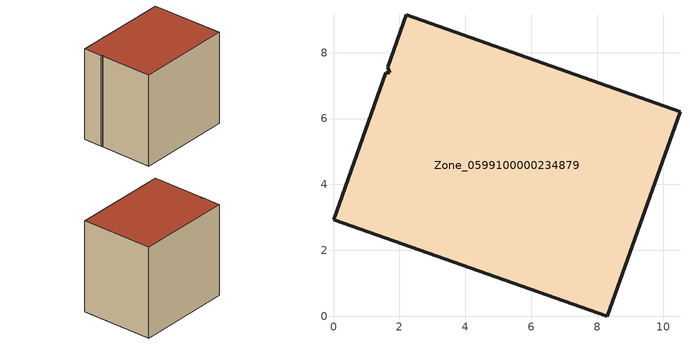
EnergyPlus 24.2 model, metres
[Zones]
Zone_0599100000234879
 floor ground (C_G): 10.51,6.21 8.31,0 0,2.93 1.58,7.39 1.7,7.39 1.64,7.55 2.21,9.15 z0.28
 wall outside (C_F): 2.21,9.15 1.64,7.55 1.7,7.39 1.58,7.39 0,2.93 8.31,0 10.51,6.21 2.21,9.15 z0.28:8.57
 roof outside (C_R): 1.7,7.39 1.58,7.39 0,2.93 8.31,0 10.51,6.21 2.21,9.15 1.64,7.55 z8.57
[BUILDING]
Pand.0599100000234879: North Axis=0; Terrain=City; Loads Convergence Tolerance Value=0.04; Temperature Convergence Tolerance Value=0.4; Solar Distribution=FullExterior; Maximum Number of Warmup Days=25; Minimum Number of Warmup Days=1
[Site:Location]
Rotterdam.The.Hague.AP_ZH_NLD Design_Conditions: Latitude=51.96; Longitude=4.45; Time Zone=1; Elevation=-4.5
[SITE:GROUNDTEMPERATURE:BUILDINGSURFACE]
18, 18, 18, 18, 18, 18, 18, 18, 18, 18, 18, 18
[MATERIAL] Thermal Absorptance=0.9; Solar Absorptance=0.7; Visible Absorptance=0.7
Name | Roughness | Thickness | Conductivity | Density | Specific Heat
G.TC.1965-1974 | MediumSmooth | 0.15 | 0.882353 | 540 | 1210
F.TC.1965-1974 | Rough | 0.3 | 0.697674 | 1920 | 840
R.TC.1965-1974 | MediumRough | 0.2 | 0.232558 | 1500 | 1000
[CONSTRUCTION]
C_G: G.TC.1965-1974
C_F: F.TC.1965-1974
C_R: R.TC.1965-1974
[ZONE]
Zone_0599100000234879: Type=1; Multiplier=1; Ceiling Height=Autocalculate; Volume=Autocalculate; Floor Area=autocalculate; Part of Total Floor Area=Yes
[ZONEINFILTRATION:DESIGNFLOWRATE]
Infil_Zone_0599100000234879: Zone or ZoneList or Space or SpaceList=Zone_0599100000234879; Schedule=AlwaysOn; Design Flow Rate Calculation Method=Flow/Area; Flow Rate per Floor Area=0.003; Constant Term Coefficient=1; Temperature Term Coefficient=0; Velocity Term Coefficient=0; Velocity Squared Term Coefficient=0
[HVACTEMPLATE:ZONE:IDEALLOADSAIRSYSTEM]
Zone_0599100000234879: Maximum Heating Supply Air Temperature=50; Minimum Cooling Supply Air Temperature=13; Maximum Heating Supply Air Humidity Ratio=0.0156; Minimum Cooling Supply Air Humidity Ratio=0.0077; Heating Limit=NoLimit; Cooling Limit=NoLimit; Dehumidification Control Type=ConstantSensibleHeatRatio; Cooling Sensible Heat Ratio=0.7; Dehumidification Setpoint=60; Humidification Control Type=None; Humidification Setpoint=30; Outdoor Air Method=None; Outdoor Air Flow Rate per Person=0.00944; Outdoor Air Flow Rate per Zone Floor Area=0; Outdoor Air Flow Rate per Zone=0; Demand Controlled Ventilation Type=None; Outdoor Air Economizer Type=NoEconomizer; Heat Recovery Type=None; Sensible Heat Recovery Effectiveness=0.7; Latent Heat Recovery Effectiveness=0.65
[ZONECONTROL:THERMOSTAT]
ThermostatControl_Zone_0599100000234879: Zone or ZoneList=Zone_0599100000234879; Control Type Schedule=DualSetpointControlType; Control 1=Thermostat_Zone_0599100000234879; Temperature Difference Between Cutout And Setpoint=0
[THERMOSTATSETPOINT:DUALSETPOINT]
Thermostat_Zone_0599100000234879: Heating Setpoint Temperature Schedule=HeatingSetpoint_Zone_0599100000234879; Cooling Setpoint Temperature Schedule=CoolingSetpoint_Zone_0599100000234879
[SCHEDULE:COMPACT]
HeatingSetpoint_Zone_0599100000234879: Through: 12/31, For: AllDays, Until: 24:00, 21
CoolingSetpoint_Zone_0599100000234879: Through: 12/31, For: AllDays, Until: 24:00, 24
DualSetpointControlType: Through: 12/31, For: AllDays, Until: 24:00, 4
AlwaysOn: Through: 12/31, For: AllDays, Until: 24:00, 1
